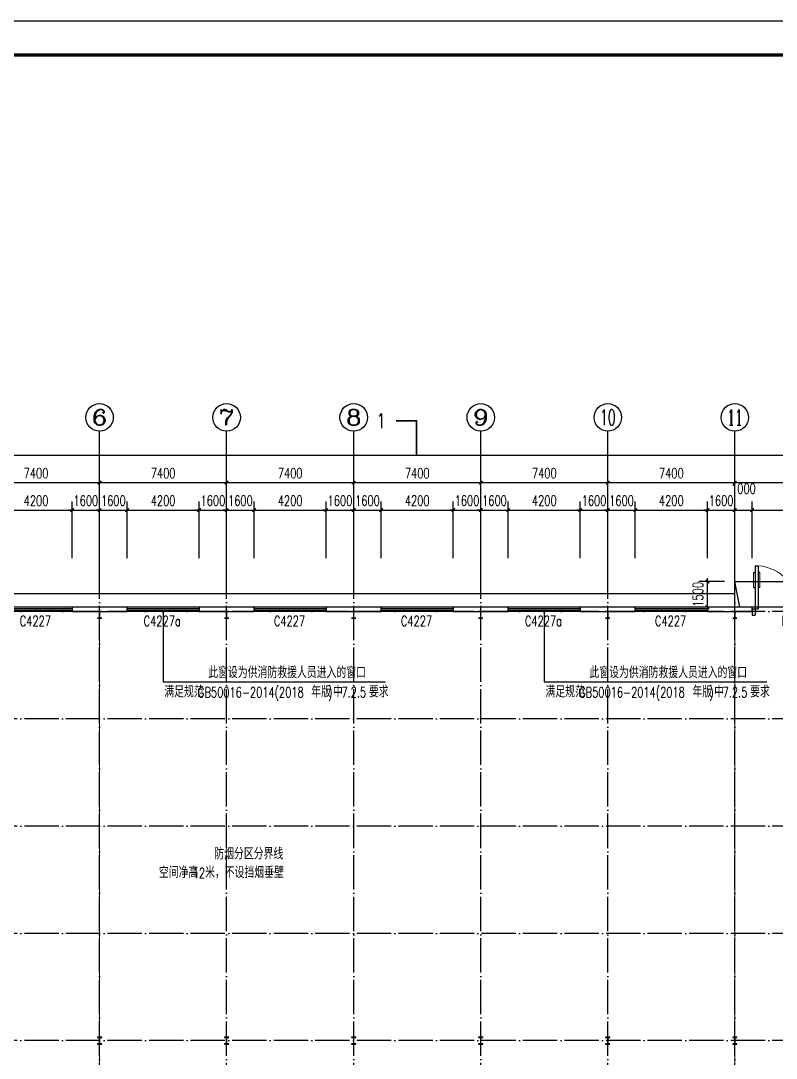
# Model space of a CAD drawing. Extents: x 13898408 to 14113608, y -853943 to -68012.
# Drawn here: x 13949016 to 13993020, y -265668 to -205243 of the extents above; entities that cross this region are included whole.
import ezdxf
from ezdxf.enums import TextEntityAlignment as Align

# ---------------------------------------------------------------- set-up
doc = ezdxf.new("R2010")
doc.units = 0
doc.header["$LTSCALE"] = 1000
doc.header["$MEASUREMENT"] = 0
doc.linetypes.add('DASH', pattern=[0.35, 0.25, -0.1])
doc.linetypes.add('DOTE', pattern=[2.42, 2, -0.2, 0.02, -0.2])
for name, color, linetype in [('AXIS', 3, 'Continuous'), ('AXIS_TEXT', 7, 'Continuous'), ('COLUMN', 2, 'Continuous'), ('DIM_LEAD', 3, 'Continuous'), ('DIM_SYMB', 3, 'Continuous'), ('DOTE', 1, 'DOTE'), ('PUB_DIM', 3, 'Continuous'), ('PUB_TEXT', 7, 'Continuous'), ('TK', 4, 'Continuous'), ('WALL-PARAPET', 6, 'Continuous'), ('WINDOW', 4, 'Continuous'), ('WINDOW_TEXT', 7, 'Continuous')]:
    doc.layers.add(name, color=color, linetype=linetype)
doc.styles.add('_TCH_AXIS', font='COMPLEX', dxfattribs={"bigfont": 'GBCBIG'})
doc.styles.add('_TCH_DIM', font='SIMPLEX', dxfattribs={"bigfont": 'GBCBIG'})
doc.styles.add('_TCH_DIM_T3', font='SIMPLEX', dxfattribs={"width": 0.705882, "bigfont": 'GBCBIG'})
doc.styles.add('_TCH_LABEL', font='COMPLEX', dxfattribs={"bigfont": 'GBCBIG'})
doc.styles.add('_TCH_WINDOW', font='SIMPLEX', dxfattribs={"height": 3.5, "bigfont": 'GBCBIG'})
doc.styles.add('COMPLEX', font='COMPLEX')
doc.dimstyles.new('_TCH_ARCH&&200', dxfattribs={"dimtxt": 595, "dimasz": 200, "dimexe": 500, "dimexo": 600, "dimgap": 252.5, "dimtad": 1, "dimdec": 0, "dimzin": 0, "dimdsep": 46, "dimtxsty": '_TCH_DIM_T3', "dimblk": 'ARCHTICK', "dimcen": 0.09, "dimclrt": 7, "dimazin": 2, "dimtfac": 1, "dimtdec": 0, "dimtix": 1, "dimtmove": 2, "dimatfit": 3, "dimfxl": 0, "dimtolj": 1, "dimtzin": 0, "dimarcsym": 0})

# ---------------------------------------------------------------- blocks, each defined once
blk = doc.blocks.new('A$C797E1D2B')
at = {"layer": 'COLUMN'}
h = blk.add_hatch(color=256, dxfattribs=at)
h.paths.add_polyline_path([(125, 400), (250, 400), (250, 388), (130, 388), (130, 200), (125, 200)])
h.paths.add_polyline_path([(0, 400), (125, 400), (125, 200), (120, 200), (120, 388), (0, 388)])
h.paths.add_polyline_path([(0, 12), (120, 12), (120, 200), (125, 200), (125, 0), (0, 0)])
h.paths.add_polyline_path([(125, 200), (130, 200), (130, 12), (250, 12), (250, 0), (125, 0)])
blk.add_lwpolyline([(250, 0), (250, 12), (130, 12), (130, 388), (250, 388), (250, 400), (0, 400), (0, 388), (120, 388), (120, 12), (0, 12), (0, 0)], close=True, dxfattribs=at)
blk = doc.blocks.new('GeYuanFrame_54710130', base_point=(20.09, 4.53))
at = {"layer": 'TK'}
blk.add_lwpolyline([(20.09, 4.53), (20.09, 598.53), (1071.09, 598.53), (1071.09, 4.53)], close=True, dxfattribs=at)
at = {"layer": 'TK', "const_width": 1}
blk.add_lwpolyline([(45.09, 588.53), (1061.09, 588.53), (1061.09, 14.53), (45.09, 14.53)], close=True, dxfattribs=at)
blk = doc.blocks.new('_AXISO')
blk.add_circle((0, 0), 0.5)
at = {"layer": 'AXIS_TEXT', "style": 'COMPLEX', "width": 1.041667}
blk.add_attdef('A', text='', height=0.56, dxfattribs=at).set_placement((-0.25, -0.28), (0.25, -0.28), align=Align.FIT)
blk = doc.blocks.new('_ArchTick')
at = {"color": 0, "linetype": 'ByBlock', "const_width": 0.4}
blk.add_lwpolyline([(-0.5, -0.5), (0.5, 0.5)], dxfattribs=at)
blk = doc.blocks.new('*D99')
at = {"layer": 'AXIS', "color": 0, "lineweight": -2}
for p, q in [((13916368, -236543), (13916368, -230043)), ((14079648, -236543), (14079648, -230043)), ((13916368, -230543), (14079648, -230543))]:
    blk.add_line(p, q, dxfattribs=at)
at = {"layer": 'Defpoints', "color": 0}
for p in [(14079648, -230543), (13916368, -237143), (14079648, -237143)]:
    blk.add_point(p, dxfattribs=at)
at = {"layer": 'AXIS', "color": 0, "lineweight": -2, "xscale": 200, "yscale": 200, "zscale": 200, "rotation": 180}
blk.add_blockref('_ArchTick', (13916368, -230543), dxfattribs=at)
at = {"layer": 'AXIS', "color": 0, "lineweight": -2, "xscale": 200, "yscale": 200, "zscale": 200}
blk.add_blockref('_ArchTick', (14079648, -230543), dxfattribs=at)
at = {"layer": 'AXIS', "color": 7, "insert": (13998008, -229993), "char_height": 595, "attachment_point": 5, "style": '_TCH_DIM_T3'}
blk.add_mtext('\\A1;163280', dxfattribs=at)
blk = doc.blocks.new('*D105')
at = {"layer": 'AXIS', "color": 0, "lineweight": -2}
for p, q in [((13946208, -236543), (13946208, -231643)), ((13953608, -236543), (13953608, -231643)), ((13946208, -232143), (13953608, -232143))]:
    blk.add_line(p, q, dxfattribs=at)
at = {"layer": 'Defpoints', "color": 0}
for p in [(13953608, -232143), (13946208, -237143), (13953608, -237143)]:
    blk.add_point(p, dxfattribs=at)
at = {"layer": 'AXIS', "color": 0, "lineweight": -2, "xscale": 200, "yscale": 200, "zscale": 200, "rotation": 180}
blk.add_blockref('_ArchTick', (13946208, -232143), dxfattribs=at)
at = {"layer": 'AXIS', "color": 0, "lineweight": -2, "xscale": 200, "yscale": 200, "zscale": 200}
blk.add_blockref('_ArchTick', (13953608, -232143), dxfattribs=at)
at = {"layer": 'AXIS', "color": 7, "insert": (13949908, -231593), "char_height": 595, "attachment_point": 5, "style": '_TCH_DIM_T3'}
blk.add_mtext('\\A1;7400', dxfattribs=at)
blk = doc.blocks.new('*D106')
at = {"layer": 'AXIS', "color": 0, "lineweight": -2}
for p, q in [((13953608, -236543), (13953608, -231643)), ((13961008, -236543), (13961008, -231643)), ((13953608, -232143), (13961008, -232143))]:
    blk.add_line(p, q, dxfattribs=at)
at = {"layer": 'Defpoints', "color": 0}
for p in [(13961008, -232143), (13953608, -237143), (13961008, -237143)]:
    blk.add_point(p, dxfattribs=at)
at = {"layer": 'AXIS', "color": 0, "lineweight": -2, "xscale": 200, "yscale": 200, "zscale": 200, "rotation": 180}
blk.add_blockref('_ArchTick', (13953608, -232143), dxfattribs=at)
at = {"layer": 'AXIS', "color": 0, "lineweight": -2, "xscale": 200, "yscale": 200, "zscale": 200}
blk.add_blockref('_ArchTick', (13961008, -232143), dxfattribs=at)
at = {"layer": 'AXIS', "color": 7, "insert": (13957308, -231593), "char_height": 595, "attachment_point": 5, "style": '_TCH_DIM_T3'}
blk.add_mtext('\\A1;7400', dxfattribs=at)
blk = doc.blocks.new('*D107')
at = {"layer": 'AXIS', "color": 0, "lineweight": -2}
for p, q in [((13961008, -236543), (13961008, -231643)), ((13968408, -236543), (13968408, -231643)), ((13961008, -232143), (13968408, -232143))]:
    blk.add_line(p, q, dxfattribs=at)
at = {"layer": 'Defpoints', "color": 0}
for p in [(13968408, -232143), (13961008, -237143), (13968408, -237143)]:
    blk.add_point(p, dxfattribs=at)
at = {"layer": 'AXIS', "color": 0, "lineweight": -2, "xscale": 200, "yscale": 200, "zscale": 200, "rotation": 180}
blk.add_blockref('_ArchTick', (13961008, -232143), dxfattribs=at)
at = {"layer": 'AXIS', "color": 0, "lineweight": -2, "xscale": 200, "yscale": 200, "zscale": 200}
blk.add_blockref('_ArchTick', (13968408, -232143), dxfattribs=at)
at = {"layer": 'AXIS', "color": 7, "insert": (13964708, -231593), "char_height": 595, "attachment_point": 5, "style": '_TCH_DIM_T3'}
blk.add_mtext('\\A1;7400', dxfattribs=at)
blk = doc.blocks.new('*D108')
at = {"layer": 'AXIS', "color": 0, "lineweight": -2}
for p, q in [((13968408, -236543), (13968408, -231643)), ((13975808, -236543), (13975808, -231643)), ((13968408, -232143), (13975808, -232143))]:
    blk.add_line(p, q, dxfattribs=at)
at = {"layer": 'Defpoints', "color": 0}
for p in [(13975808, -232143), (13968408, -237143), (13975808, -237143)]:
    blk.add_point(p, dxfattribs=at)
at = {"layer": 'AXIS', "color": 0, "lineweight": -2, "xscale": 200, "yscale": 200, "zscale": 200, "rotation": 180}
blk.add_blockref('_ArchTick', (13968408, -232143), dxfattribs=at)
at = {"layer": 'AXIS', "color": 0, "lineweight": -2, "xscale": 200, "yscale": 200, "zscale": 200}
blk.add_blockref('_ArchTick', (13975808, -232143), dxfattribs=at)
at = {"layer": 'AXIS', "color": 7, "insert": (13972108, -231593), "char_height": 595, "attachment_point": 5, "style": '_TCH_DIM_T3'}
blk.add_mtext('\\A1;7400', dxfattribs=at)
blk = doc.blocks.new('*D109')
at = {"layer": 'AXIS', "color": 0, "lineweight": -2}
for p, q in [((13975808, -236543), (13975808, -231643)), ((13983208, -236543), (13983208, -231643)), ((13975808, -232143), (13983208, -232143))]:
    blk.add_line(p, q, dxfattribs=at)
at = {"layer": 'Defpoints', "color": 0}
for p in [(13983208, -232143), (13975808, -237143), (13983208, -237143)]:
    blk.add_point(p, dxfattribs=at)
at = {"layer": 'AXIS', "color": 0, "lineweight": -2, "xscale": 200, "yscale": 200, "zscale": 200, "rotation": 180}
blk.add_blockref('_ArchTick', (13975808, -232143), dxfattribs=at)
at = {"layer": 'AXIS', "color": 0, "lineweight": -2, "xscale": 200, "yscale": 200, "zscale": 200}
blk.add_blockref('_ArchTick', (13983208, -232143), dxfattribs=at)
at = {"layer": 'AXIS', "color": 7, "insert": (13979508, -231593), "char_height": 595, "attachment_point": 5, "style": '_TCH_DIM_T3'}
blk.add_mtext('\\A1;7400', dxfattribs=at)
blk = doc.blocks.new('*D110')
at = {"layer": 'AXIS', "color": 0, "lineweight": -2}
for p, q in [((13983208, -236543), (13983208, -231643)), ((13990608, -236543), (13990608, -231643)), ((13983208, -232143), (13990608, -232143))]:
    blk.add_line(p, q, dxfattribs=at)
at = {"layer": 'Defpoints', "color": 0}
for p in [(13990608, -232143), (13983208, -237143), (13990608, -237143)]:
    blk.add_point(p, dxfattribs=at)
at = {"layer": 'AXIS', "color": 0, "lineweight": -2, "xscale": 200, "yscale": 200, "zscale": 200, "rotation": 180}
blk.add_blockref('_ArchTick', (13983208, -232143), dxfattribs=at)
at = {"layer": 'AXIS', "color": 0, "lineweight": -2, "xscale": 200, "yscale": 200, "zscale": 200}
blk.add_blockref('_ArchTick', (13990608, -232143), dxfattribs=at)
at = {"layer": 'AXIS', "color": 7, "insert": (13986908, -231593), "char_height": 595, "attachment_point": 5, "style": '_TCH_DIM_T3'}
blk.add_mtext('\\A1;7400', dxfattribs=at)
blk = doc.blocks.new('*D111')
at = {"layer": 'AXIS', "color": 0, "lineweight": -2}
for p, q in [((13990608, -236543), (13990608, -231643)), ((13998008, -236543), (13998008, -231643)), ((13990608, -232143), (13998008, -232143))]:
    blk.add_line(p, q, dxfattribs=at)
at = {"layer": 'Defpoints', "color": 0}
for p in [(13998008, -232143), (13990608, -237143), (13998008, -237143)]:
    blk.add_point(p, dxfattribs=at)
at = {"layer": 'AXIS', "color": 0, "lineweight": -2, "xscale": 200, "yscale": 200, "zscale": 200, "rotation": 180}
blk.add_blockref('_ArchTick', (13990608, -232143), dxfattribs=at)
at = {"layer": 'AXIS', "color": 0, "lineweight": -2, "xscale": 200, "yscale": 200, "zscale": 200}
blk.add_blockref('_ArchTick', (13998008, -232143), dxfattribs=at)
at = {"layer": 'AXIS', "color": 7, "insert": (13994308, -231593), "char_height": 595, "attachment_point": 5, "style": '_TCH_DIM_T3'}
blk.add_mtext('\\A1;7400', dxfattribs=at)
blk = doc.blocks.new('$DorLib2D$00000011')
for p, q in [((-0.467, 0.471), (-0.467, -0.062)), ((-0.467, 0.471), (-0.433, 0.471)), ((-0.433, 0.471), (-0.433, 0.004)), ((0.433, 0.471), (0.433, 0.004)), ((0.467, 0.471), (0.433, 0.471)), ((0.467, 0.471), (0.467, -0.062)), ((-0.483, 0.396), (-0.467, 0.396)), ((-0.417, 0.396), (-0.433, 0.396)), ((0.417, 0.396), (0.433, 0.396)), ((0.483, 0.396), (0.467, 0.396)), ((-0.483, 0.235), (-0.467, 0.235)), ((-0.417, 0.235), (-0.433, 0.235)), ((0.417, 0.235), (0.433, 0.235)), ((0.483, 0.235), (0.467, 0.235)), ((-0.5, 0.004), (-0.433, 0.004)), ((-0.5, 0.004), (-0.5, -0.062)), ((0.5, 0.004), (0.433, 0.004)), ((0.5, 0.004), (0.5, -0.062)), ((-0.5, -0.062), (-0.467, -0.062)), ((0.5, -0.062), (0.467, -0.062))]:
    blk.add_line(p, q)
at = {"lineweight": 13}
for p, q in [((-0.483, 0.396), (-0.483, 0.235)), ((-0.417, 0.396), (-0.417, 0.235)), ((0.417, 0.396), (0.417, 0.235)), ((0.483, 0.396), (0.483, 0.235))]:
    blk.add_line(p, q, dxfattribs=at)
for centre, start, end in [((-0.467, 0.004), 0, 85.904), ((0.467, 0.004), 94.096, 180)]:
    blk.add_arc(centre, 0.467, start, end, dxfattribs=at)
blk = doc.blocks.new('$TCHSYS$WIN2D')
for p, q in [((-0.5, 0.5), (0.5, 0.5)), ((-0.5, 0.5), (-0.5, -0.5)), ((0.5, 0.5), (0.5, -0.5)), ((0.5, 0.167), (-0.5, 0.167)), ((0.5, -0.167), (-0.5, -0.167)), ((-0.5, -0.5), (0.5, -0.5))]:
    blk.add_line(p, q)
blk = doc.blocks.new('*D334')
at = {"layer": 'Defpoints', "color": 0}
for p in [(13989008, -237903), (13990608, -237903), (13990608, -239403)]:
    blk.add_point(p, dxfattribs=at)
at = {"layer": 'PUB_DIM', "color": 0, "lineweight": -2}
for p, q in [((13990008, -237903), (13988508, -237903)), ((13989008, -237903), (13989008, -237703)), ((13989008, -239403), (13989008, -237903)), ((13990008, -239403), (13988508, -239403)), ((13989008, -239403), (13989008, -239603))]:
    blk.add_line(p, q, dxfattribs=at)
at = {"layer": 'PUB_DIM', "color": 0, "lineweight": -2, "xscale": 200, "yscale": 200, "zscale": 200}
for p, rotation in [((13989008, -237903), 270), ((13989008, -239403), 90)]:
    blk.add_blockref('_ArchTick', p, dxfattribs=dict(at, rotation=rotation))
at = {"layer": 'PUB_DIM', "color": 7, "insert": (13988458, -238653), "char_height": 595, "attachment_point": 5, "rotation": 90, "style": '_TCH_DIM_T3'}
blk.add_mtext('\\A1;1500', dxfattribs=at)
blk = doc.blocks.new('*D454')
at = {"layer": 'Defpoints', "color": 0}
for p in [(13952008, -233743), (13947808, -237143), (13952008, -237143)]:
    blk.add_point(p, dxfattribs=at)
at = {"layer": 'PUB_DIM', "color": 0, "lineweight": -2}
for p, q in [((13947808, -236543), (13947808, -233243)), ((13947808, -233743), (13952008, -233743)), ((13952008, -236543), (13952008, -233243))]:
    blk.add_line(p, q, dxfattribs=at)
at = {"layer": 'PUB_DIM', "color": 0, "lineweight": -2, "xscale": 200, "yscale": 200, "zscale": 200, "rotation": 180}
blk.add_blockref('_ArchTick', (13947808, -233743), dxfattribs=at)
at = {"layer": 'PUB_DIM', "color": 0, "lineweight": -2, "xscale": 200, "yscale": 200, "zscale": 200}
blk.add_blockref('_ArchTick', (13952008, -233743), dxfattribs=at)
at = {"layer": 'PUB_DIM', "color": 7, "insert": (13949908, -233193), "char_height": 595, "attachment_point": 5, "style": '_TCH_DIM_T3'}
blk.add_mtext('\\A1;4200', dxfattribs=at)
blk = doc.blocks.new('*D455')
at = {"layer": 'Defpoints', "color": 0}
for p in [(13953608, -233743), (13952008, -237143), (13953608, -237143)]:
    blk.add_point(p, dxfattribs=at)
at = {"layer": 'PUB_DIM', "color": 0, "lineweight": -2}
for p, q in [((13952008, -233743), (13951808, -233743)), ((13952008, -236543), (13952008, -233243)), ((13952008, -233743), (13953608, -233743)), ((13953608, -236543), (13953608, -233243)), ((13953608, -233743), (13953808, -233743))]:
    blk.add_line(p, q, dxfattribs=at)
at = {"layer": 'PUB_DIM', "color": 0, "lineweight": -2, "xscale": 200, "yscale": 200, "zscale": 200}
blk.add_blockref('_ArchTick', (13952008, -233743), dxfattribs=at)
at = {"layer": 'PUB_DIM', "color": 0, "lineweight": -2, "xscale": 200, "yscale": 200, "zscale": 200, "rotation": 180}
blk.add_blockref('_ArchTick', (13953608, -233743), dxfattribs=at)
at = {"layer": 'PUB_DIM', "color": 7, "insert": (13952808, -233193), "char_height": 595, "attachment_point": 5, "style": '_TCH_DIM_T3'}
blk.add_mtext('\\A1;1600', dxfattribs=at)
blk = doc.blocks.new('*D456')
at = {"layer": 'Defpoints', "color": 0}
for p in [(13955208, -233743), (13953608, -237143), (13955208, -237143)]:
    blk.add_point(p, dxfattribs=at)
at = {"layer": 'PUB_DIM', "color": 0, "lineweight": -2}
for p, q in [((13953608, -233743), (13953408, -233743)), ((13953608, -236543), (13953608, -233243)), ((13953608, -233743), (13955208, -233743)), ((13955208, -236543), (13955208, -233243)), ((13955208, -233743), (13955408, -233743))]:
    blk.add_line(p, q, dxfattribs=at)
at = {"layer": 'PUB_DIM', "color": 0, "lineweight": -2, "xscale": 200, "yscale": 200, "zscale": 200}
blk.add_blockref('_ArchTick', (13953608, -233743), dxfattribs=at)
at = {"layer": 'PUB_DIM', "color": 0, "lineweight": -2, "xscale": 200, "yscale": 200, "zscale": 200, "rotation": 180}
blk.add_blockref('_ArchTick', (13955208, -233743), dxfattribs=at)
at = {"layer": 'PUB_DIM', "color": 7, "insert": (13954408, -233193), "char_height": 595, "attachment_point": 5, "style": '_TCH_DIM_T3'}
blk.add_mtext('\\A1;1600', dxfattribs=at)
blk = doc.blocks.new('*D457')
at = {"layer": 'Defpoints', "color": 0}
for p in [(13959408, -233743), (13955208, -237143), (13959408, -237143)]:
    blk.add_point(p, dxfattribs=at)
at = {"layer": 'PUB_DIM', "color": 0, "lineweight": -2}
for p, q in [((13955208, -236543), (13955208, -233243)), ((13955208, -233743), (13959408, -233743)), ((13959408, -236543), (13959408, -233243))]:
    blk.add_line(p, q, dxfattribs=at)
at = {"layer": 'PUB_DIM', "color": 0, "lineweight": -2, "xscale": 200, "yscale": 200, "zscale": 200, "rotation": 180}
blk.add_blockref('_ArchTick', (13955208, -233743), dxfattribs=at)
at = {"layer": 'PUB_DIM', "color": 0, "lineweight": -2, "xscale": 200, "yscale": 200, "zscale": 200}
blk.add_blockref('_ArchTick', (13959408, -233743), dxfattribs=at)
at = {"layer": 'PUB_DIM', "color": 7, "insert": (13957308, -233193), "char_height": 595, "attachment_point": 5, "style": '_TCH_DIM_T3'}
blk.add_mtext('\\A1;4200', dxfattribs=at)
blk = doc.blocks.new('*D458')
at = {"layer": 'Defpoints', "color": 0}
for p in [(13961008, -233743), (13959408, -237143), (13961008, -237143)]:
    blk.add_point(p, dxfattribs=at)
at = {"layer": 'PUB_DIM', "color": 0, "lineweight": -2}
for p, q in [((13959408, -233743), (13959208, -233743)), ((13959408, -236543), (13959408, -233243)), ((13959408, -233743), (13961008, -233743)), ((13961008, -236543), (13961008, -233243)), ((13961008, -233743), (13961208, -233743))]:
    blk.add_line(p, q, dxfattribs=at)
at = {"layer": 'PUB_DIM', "color": 0, "lineweight": -2, "xscale": 200, "yscale": 200, "zscale": 200}
blk.add_blockref('_ArchTick', (13959408, -233743), dxfattribs=at)
at = {"layer": 'PUB_DIM', "color": 0, "lineweight": -2, "xscale": 200, "yscale": 200, "zscale": 200, "rotation": 180}
blk.add_blockref('_ArchTick', (13961008, -233743), dxfattribs=at)
at = {"layer": 'PUB_DIM', "color": 7, "insert": (13960208, -233193), "char_height": 595, "attachment_point": 5, "style": '_TCH_DIM_T3'}
blk.add_mtext('\\A1;1600', dxfattribs=at)
blk = doc.blocks.new('*D459')
at = {"layer": 'Defpoints', "color": 0}
for p in [(13962608, -233743), (13961008, -237143), (13962608, -237143)]:
    blk.add_point(p, dxfattribs=at)
at = {"layer": 'PUB_DIM', "color": 0, "lineweight": -2}
for p, q in [((13961008, -233743), (13960808, -233743)), ((13961008, -236543), (13961008, -233243)), ((13961008, -233743), (13962608, -233743)), ((13962608, -236543), (13962608, -233243)), ((13962608, -233743), (13962808, -233743))]:
    blk.add_line(p, q, dxfattribs=at)
at = {"layer": 'PUB_DIM', "color": 0, "lineweight": -2, "xscale": 200, "yscale": 200, "zscale": 200}
blk.add_blockref('_ArchTick', (13961008, -233743), dxfattribs=at)
at = {"layer": 'PUB_DIM', "color": 0, "lineweight": -2, "xscale": 200, "yscale": 200, "zscale": 200, "rotation": 180}
blk.add_blockref('_ArchTick', (13962608, -233743), dxfattribs=at)
at = {"layer": 'PUB_DIM', "color": 7, "insert": (13961808, -233193), "char_height": 595, "attachment_point": 5, "style": '_TCH_DIM_T3'}
blk.add_mtext('\\A1;1600', dxfattribs=at)
blk = doc.blocks.new('*D460')
at = {"layer": 'Defpoints', "color": 0}
for p in [(13966808, -233743), (13962608, -237143), (13966808, -237143)]:
    blk.add_point(p, dxfattribs=at)
at = {"layer": 'PUB_DIM', "color": 0, "lineweight": -2}
for p, q in [((13962608, -236543), (13962608, -233243)), ((13962608, -233743), (13966808, -233743)), ((13966808, -236543), (13966808, -233243))]:
    blk.add_line(p, q, dxfattribs=at)
at = {"layer": 'PUB_DIM', "color": 0, "lineweight": -2, "xscale": 200, "yscale": 200, "zscale": 200, "rotation": 180}
blk.add_blockref('_ArchTick', (13962608, -233743), dxfattribs=at)
at = {"layer": 'PUB_DIM', "color": 0, "lineweight": -2, "xscale": 200, "yscale": 200, "zscale": 200}
blk.add_blockref('_ArchTick', (13966808, -233743), dxfattribs=at)
at = {"layer": 'PUB_DIM', "color": 7, "insert": (13964708, -233193), "char_height": 595, "attachment_point": 5, "style": '_TCH_DIM_T3'}
blk.add_mtext('\\A1;4200', dxfattribs=at)
blk = doc.blocks.new('*D461')
at = {"layer": 'Defpoints', "color": 0}
for p in [(13968408, -233743), (13966808, -237143), (13968408, -237143)]:
    blk.add_point(p, dxfattribs=at)
at = {"layer": 'PUB_DIM', "color": 0, "lineweight": -2}
for p, q in [((13966808, -233743), (13966608, -233743)), ((13966808, -236543), (13966808, -233243)), ((13966808, -233743), (13968408, -233743)), ((13968408, -236543), (13968408, -233243)), ((13968408, -233743), (13968608, -233743))]:
    blk.add_line(p, q, dxfattribs=at)
at = {"layer": 'PUB_DIM', "color": 0, "lineweight": -2, "xscale": 200, "yscale": 200, "zscale": 200}
blk.add_blockref('_ArchTick', (13966808, -233743), dxfattribs=at)
at = {"layer": 'PUB_DIM', "color": 0, "lineweight": -2, "xscale": 200, "yscale": 200, "zscale": 200, "rotation": 180}
blk.add_blockref('_ArchTick', (13968408, -233743), dxfattribs=at)
at = {"layer": 'PUB_DIM', "color": 7, "insert": (13967608, -233193), "char_height": 595, "attachment_point": 5, "style": '_TCH_DIM_T3'}
blk.add_mtext('\\A1;1600', dxfattribs=at)
blk = doc.blocks.new('*D462')
at = {"layer": 'Defpoints', "color": 0}
for p in [(13970008, -233743), (13968408, -237143), (13970008, -237143)]:
    blk.add_point(p, dxfattribs=at)
at = {"layer": 'PUB_DIM', "color": 0, "lineweight": -2}
for p, q in [((13968408, -233743), (13968208, -233743)), ((13968408, -236543), (13968408, -233243)), ((13968408, -233743), (13970008, -233743)), ((13970008, -236543), (13970008, -233243)), ((13970008, -233743), (13970208, -233743))]:
    blk.add_line(p, q, dxfattribs=at)
at = {"layer": 'PUB_DIM', "color": 0, "lineweight": -2, "xscale": 200, "yscale": 200, "zscale": 200}
blk.add_blockref('_ArchTick', (13968408, -233743), dxfattribs=at)
at = {"layer": 'PUB_DIM', "color": 0, "lineweight": -2, "xscale": 200, "yscale": 200, "zscale": 200, "rotation": 180}
blk.add_blockref('_ArchTick', (13970008, -233743), dxfattribs=at)
at = {"layer": 'PUB_DIM', "color": 7, "insert": (13969208, -233193), "char_height": 595, "attachment_point": 5, "style": '_TCH_DIM_T3'}
blk.add_mtext('\\A1;1600', dxfattribs=at)
blk = doc.blocks.new('*D463')
at = {"layer": 'Defpoints', "color": 0}
for p in [(13974208, -233743), (13970008, -237143), (13974208, -237143)]:
    blk.add_point(p, dxfattribs=at)
at = {"layer": 'PUB_DIM', "color": 0, "lineweight": -2}
for p, q in [((13970008, -236543), (13970008, -233243)), ((13970008, -233743), (13974208, -233743)), ((13974208, -236543), (13974208, -233243))]:
    blk.add_line(p, q, dxfattribs=at)
at = {"layer": 'PUB_DIM', "color": 0, "lineweight": -2, "xscale": 200, "yscale": 200, "zscale": 200, "rotation": 180}
blk.add_blockref('_ArchTick', (13970008, -233743), dxfattribs=at)
at = {"layer": 'PUB_DIM', "color": 0, "lineweight": -2, "xscale": 200, "yscale": 200, "zscale": 200}
blk.add_blockref('_ArchTick', (13974208, -233743), dxfattribs=at)
at = {"layer": 'PUB_DIM', "color": 7, "insert": (13972108, -233193), "char_height": 595, "attachment_point": 5, "style": '_TCH_DIM_T3'}
blk.add_mtext('\\A1;4200', dxfattribs=at)
blk = doc.blocks.new('*D464')
at = {"layer": 'Defpoints', "color": 0}
for p in [(13975808, -233743), (13974208, -237143), (13975808, -237143)]:
    blk.add_point(p, dxfattribs=at)
at = {"layer": 'PUB_DIM', "color": 0, "lineweight": -2}
for p, q in [((13974208, -233743), (13974008, -233743)), ((13974208, -236543), (13974208, -233243)), ((13974208, -233743), (13975808, -233743)), ((13975808, -236543), (13975808, -233243)), ((13975808, -233743), (13976008, -233743))]:
    blk.add_line(p, q, dxfattribs=at)
at = {"layer": 'PUB_DIM', "color": 0, "lineweight": -2, "xscale": 200, "yscale": 200, "zscale": 200}
blk.add_blockref('_ArchTick', (13974208, -233743), dxfattribs=at)
at = {"layer": 'PUB_DIM', "color": 0, "lineweight": -2, "xscale": 200, "yscale": 200, "zscale": 200, "rotation": 180}
blk.add_blockref('_ArchTick', (13975808, -233743), dxfattribs=at)
at = {"layer": 'PUB_DIM', "color": 7, "insert": (13975008, -233193), "char_height": 595, "attachment_point": 5, "style": '_TCH_DIM_T3'}
blk.add_mtext('\\A1;1600', dxfattribs=at)
blk = doc.blocks.new('*D465')
at = {"layer": 'Defpoints', "color": 0}
for p in [(13977408, -233743), (13975808, -237143), (13977408, -237143)]:
    blk.add_point(p, dxfattribs=at)
at = {"layer": 'PUB_DIM', "color": 0, "lineweight": -2}
for p, q in [((13975808, -233743), (13975608, -233743)), ((13975808, -236543), (13975808, -233243)), ((13975808, -233743), (13977408, -233743)), ((13977408, -236543), (13977408, -233243)), ((13977408, -233743), (13977608, -233743))]:
    blk.add_line(p, q, dxfattribs=at)
at = {"layer": 'PUB_DIM', "color": 0, "lineweight": -2, "xscale": 200, "yscale": 200, "zscale": 200}
blk.add_blockref('_ArchTick', (13975808, -233743), dxfattribs=at)
at = {"layer": 'PUB_DIM', "color": 0, "lineweight": -2, "xscale": 200, "yscale": 200, "zscale": 200, "rotation": 180}
blk.add_blockref('_ArchTick', (13977408, -233743), dxfattribs=at)
at = {"layer": 'PUB_DIM', "color": 7, "insert": (13976608, -233193), "char_height": 595, "attachment_point": 5, "style": '_TCH_DIM_T3'}
blk.add_mtext('\\A1;1600', dxfattribs=at)
blk = doc.blocks.new('*D466')
at = {"layer": 'Defpoints', "color": 0}
for p in [(13981608, -233743), (13977408, -237143), (13981608, -237143)]:
    blk.add_point(p, dxfattribs=at)
at = {"layer": 'PUB_DIM', "color": 0, "lineweight": -2}
for p, q in [((13977408, -236543), (13977408, -233243)), ((13977408, -233743), (13981608, -233743)), ((13981608, -236543), (13981608, -233243))]:
    blk.add_line(p, q, dxfattribs=at)
at = {"layer": 'PUB_DIM', "color": 0, "lineweight": -2, "xscale": 200, "yscale": 200, "zscale": 200, "rotation": 180}
blk.add_blockref('_ArchTick', (13977408, -233743), dxfattribs=at)
at = {"layer": 'PUB_DIM', "color": 0, "lineweight": -2, "xscale": 200, "yscale": 200, "zscale": 200}
blk.add_blockref('_ArchTick', (13981608, -233743), dxfattribs=at)
at = {"layer": 'PUB_DIM', "color": 7, "insert": (13979508, -233193), "char_height": 595, "attachment_point": 5, "style": '_TCH_DIM_T3'}
blk.add_mtext('\\A1;4200', dxfattribs=at)
blk = doc.blocks.new('*D467')
at = {"layer": 'Defpoints', "color": 0}
for p in [(13983208, -233743), (13981608, -237143), (13983208, -237143)]:
    blk.add_point(p, dxfattribs=at)
at = {"layer": 'PUB_DIM', "color": 0, "lineweight": -2}
for p, q in [((13981608, -233743), (13981408, -233743)), ((13981608, -236543), (13981608, -233243)), ((13981608, -233743), (13983208, -233743)), ((13983208, -236543), (13983208, -233243)), ((13983208, -233743), (13983408, -233743))]:
    blk.add_line(p, q, dxfattribs=at)
at = {"layer": 'PUB_DIM', "color": 0, "lineweight": -2, "xscale": 200, "yscale": 200, "zscale": 200}
blk.add_blockref('_ArchTick', (13981608, -233743), dxfattribs=at)
at = {"layer": 'PUB_DIM', "color": 0, "lineweight": -2, "xscale": 200, "yscale": 200, "zscale": 200, "rotation": 180}
blk.add_blockref('_ArchTick', (13983208, -233743), dxfattribs=at)
at = {"layer": 'PUB_DIM', "color": 7, "insert": (13982408, -233193), "char_height": 595, "attachment_point": 5, "style": '_TCH_DIM_T3'}
blk.add_mtext('\\A1;1600', dxfattribs=at)
blk = doc.blocks.new('*D468')
at = {"layer": 'Defpoints', "color": 0}
for p in [(13984808, -233743), (13983208, -237143), (13984808, -237143)]:
    blk.add_point(p, dxfattribs=at)
at = {"layer": 'PUB_DIM', "color": 0, "lineweight": -2}
for p, q in [((13983208, -233743), (13983008, -233743)), ((13983208, -236543), (13983208, -233243)), ((13983208, -233743), (13984808, -233743)), ((13984808, -236543), (13984808, -233243)), ((13984808, -233743), (13985008, -233743))]:
    blk.add_line(p, q, dxfattribs=at)
at = {"layer": 'PUB_DIM', "color": 0, "lineweight": -2, "xscale": 200, "yscale": 200, "zscale": 200}
blk.add_blockref('_ArchTick', (13983208, -233743), dxfattribs=at)
at = {"layer": 'PUB_DIM', "color": 0, "lineweight": -2, "xscale": 200, "yscale": 200, "zscale": 200, "rotation": 180}
blk.add_blockref('_ArchTick', (13984808, -233743), dxfattribs=at)
at = {"layer": 'PUB_DIM', "color": 7, "insert": (13984008, -233193), "char_height": 595, "attachment_point": 5, "style": '_TCH_DIM_T3'}
blk.add_mtext('\\A1;1600', dxfattribs=at)
blk = doc.blocks.new('*D469')
at = {"layer": 'Defpoints', "color": 0}
for p in [(13989008, -233743), (13984808, -237143), (13989008, -237143)]:
    blk.add_point(p, dxfattribs=at)
at = {"layer": 'PUB_DIM', "color": 0, "lineweight": -2}
for p, q in [((13984808, -236543), (13984808, -233243)), ((13984808, -233743), (13989008, -233743)), ((13989008, -236543), (13989008, -233243))]:
    blk.add_line(p, q, dxfattribs=at)
at = {"layer": 'PUB_DIM', "color": 0, "lineweight": -2, "xscale": 200, "yscale": 200, "zscale": 200, "rotation": 180}
blk.add_blockref('_ArchTick', (13984808, -233743), dxfattribs=at)
at = {"layer": 'PUB_DIM', "color": 0, "lineweight": -2, "xscale": 200, "yscale": 200, "zscale": 200}
blk.add_blockref('_ArchTick', (13989008, -233743), dxfattribs=at)
at = {"layer": 'PUB_DIM', "color": 7, "insert": (13986908, -233193), "char_height": 595, "attachment_point": 5, "style": '_TCH_DIM_T3'}
blk.add_mtext('\\A1;4200', dxfattribs=at)
blk = doc.blocks.new('*D470')
at = {"layer": 'Defpoints', "color": 0}
for p in [(13990608, -233743), (13989008, -237143), (13990608, -237143)]:
    blk.add_point(p, dxfattribs=at)
at = {"layer": 'PUB_DIM', "color": 0, "lineweight": -2}
for p, q in [((13989008, -233743), (13988808, -233743)), ((13989008, -236543), (13989008, -233243)), ((13989008, -233743), (13990608, -233743)), ((13990608, -236543), (13990608, -233243)), ((13990608, -233743), (13990808, -233743))]:
    blk.add_line(p, q, dxfattribs=at)
at = {"layer": 'PUB_DIM', "color": 0, "lineweight": -2, "xscale": 200, "yscale": 200, "zscale": 200}
blk.add_blockref('_ArchTick', (13989008, -233743), dxfattribs=at)
at = {"layer": 'PUB_DIM', "color": 0, "lineweight": -2, "xscale": 200, "yscale": 200, "zscale": 200, "rotation": 180}
blk.add_blockref('_ArchTick', (13990608, -233743), dxfattribs=at)
at = {"layer": 'PUB_DIM', "color": 7, "insert": (13989808, -233193), "char_height": 595, "attachment_point": 5, "style": '_TCH_DIM_T3'}
blk.add_mtext('\\A1;1600', dxfattribs=at)
blk = doc.blocks.new('*D471')
at = {"layer": 'Defpoints', "color": 0}
for p in [(13991608, -233743), (13990608, -237143), (13991608, -237143)]:
    blk.add_point(p, dxfattribs=at)
at = {"layer": 'PUB_DIM', "color": 0, "lineweight": -2}
for p, q in [((13990608, -236543), (13990608, -233243)), ((13990608, -233743), (13991608, -233743)), ((13991608, -236543), (13991608, -233243))]:
    blk.add_line(p, q, dxfattribs=at)
at = {"layer": 'PUB_DIM', "color": 0, "lineweight": -2, "xscale": 200, "yscale": 200, "zscale": 200, "rotation": 180}
blk.add_blockref('_ArchTick', (13990608, -233743), dxfattribs=at)
at = {"layer": 'PUB_DIM', "color": 0, "lineweight": -2, "xscale": 200, "yscale": 200, "zscale": 200}
blk.add_blockref('_ArchTick', (13991608, -233743), dxfattribs=at)
at = {"layer": 'PUB_DIM', "color": 7, "insert": (13991108, -232493), "char_height": 595, "attachment_point": 5, "style": '_TCH_DIM_T3'}
blk.add_mtext('\\A1;1000', dxfattribs=at)
blk = doc.blocks.new('*D472')
at = {"layer": 'Defpoints', "color": 0}
for p in [(13997008, -233743), (13991608, -237143), (13997008, -237143)]:
    blk.add_point(p, dxfattribs=at)
at = {"layer": 'PUB_DIM', "color": 0, "lineweight": -2}
for p, q in [((13991608, -236543), (13991608, -233243)), ((13991608, -233743), (13997008, -233743)), ((13997008, -236543), (13997008, -233243))]:
    blk.add_line(p, q, dxfattribs=at)
at = {"layer": 'PUB_DIM', "color": 0, "lineweight": -2, "xscale": 200, "yscale": 200, "zscale": 200, "rotation": 180}
blk.add_blockref('_ArchTick', (13991608, -233743), dxfattribs=at)
at = {"layer": 'PUB_DIM', "color": 0, "lineweight": -2, "xscale": 200, "yscale": 200, "zscale": 200}
blk.add_blockref('_ArchTick', (13997008, -233743), dxfattribs=at)
at = {"layer": 'PUB_DIM', "color": 7, "insert": (13994308, -233193), "char_height": 595, "attachment_point": 5, "style": '_TCH_DIM_T3'}
blk.add_mtext('\\A1;5400', dxfattribs=at)

msp = doc.modelspace()

# ---------------------------------------------------------------- linework, layer by layer
at = {"ltscale": 0.5}
msp.add_line((13990908, -239403.1), (13990608, -237903.1), dxfattribs=at)
for points in [[(13990608, -239403.1), (13990608, -237903.1), (13998008, -237903.1), (13998008, -239403.1)], [(13946208, -238603.1), (13990608, -238603.1)]]:
    msp.add_lwpolyline(points, dxfattribs=at)
at = {"linetype": 'DASH', "ltscale": 5, "const_width": 50}
for points in [[(13953608, -239643.1), (13953608, -289643.1)], [(13990608, -239643.1), (13990608, -289643.1)]]:
    msp.add_lwpolyline(points, dxfattribs=at)
at = {"layer": 'AXIS'}
for p, q in [((13953608, -237143.1), (13953608, -229143.1)), ((13961008, -237143.1), (13961008, -229143.1)), ((13968408, -237143.1), (13968408, -229143.1)), ((13975808, -237143.1), (13975808, -229143.1)), ((13983208, -237143.1), (13983208, -229143.1)), ((13990608, -237143.1), (13990608, -229143.1))]:
    msp.add_line(p, q, dxfattribs=at)
at = {"layer": 'DIM_LEAD'}
for p, q in [((13957308, -239643.1), (13957308, -243743.1)), ((13979508, -239643.1), (13979508, -243743.1)), ((13957308, -243743.1), (13970269.7, -243743.1)), ((13979508, -243743.1), (13992469.7, -243743.1))]:
    msp.add_line(p, q, dxfattribs=at)
at = {"layer": 'DIM_LEAD', "const_width": 80}
for points in [[(13957308, -239603.1, 1), (13957308, -239683.1, 1)], [(13979508, -239603.1, 1), (13979508, -239683.1, 1)]]:
    msp.add_lwpolyline(points, format="xyb", close=True, dxfattribs=at)
at = {"layer": 'DIM_SYMB', "const_width": 100}
msp.add_lwpolyline([(13970874.3, -228543.1), (13972074.3, -228543.1), (13972074.3, -230543.1)], dxfattribs=at)
at = {"layer": 'DIM_SYMB'}
for points in [[(13963608, -254335, 0, 0, 0), (13955608, -254335, 0, 0, 0), (13954208, -254335, 160, 0, 0), (13953608, -254335, 0, 0, 0)], [(14000608, -254335, 0, 0, 0), (13992608, -254335, 0, 0, 0), (13991208, -254335, 160, 0, 0), (13990608, -254335, 0, 0, 0)]]:
    msp.add_lwpolyline(points, format="xyseb", dxfattribs=at)
at = {"layer": 'DOTE'}
for p, q in [((13953608, -292143.1), (13953608, -237143.1)), ((13961008, -292143.1), (13961008, -237143.1)), ((13968408, -292143.1), (13968408, -237143.1)), ((13975808, -292143.1), (13975808, -237143.1)), ((13983208, -292143.1), (13983208, -237143.1)), ((13990608, -292143.1), (13990608, -237143.1)), ((14081908, -239643.1), (13914108, -239643.1)), ((14081908, -245893.1), (13914108, -245893.1)), ((14081908, -252143.1), (13914108, -252143.1)), ((14081908, -258393.1), (13914108, -258393.1)), ((14081908, -264643.1), (13914108, -264643.1))]:
    msp.add_line(p, q, dxfattribs=at)
at = {"layer": 'WALL-PARAPET'}
for p, q in [((13955208, -239403.1), (13952008, -239403.1)), ((13952008, -239403.1), (13952008, -239643.1)), ((13952008, -239643.1), (13955208, -239643.1)), ((13955208, -239643.1), (13955208, -239403.1)), ((13962608, -239403.1), (13959408, -239403.1)), ((13959408, -239403.1), (13959408, -239643.1)), ((13959408, -239643.1), (13962608, -239643.1)), ((13962608, -239643.1), (13962608, -239403.1)), ((13970008, -239403.1), (13966808, -239403.1)), ((13966808, -239403.1), (13966808, -239643.1)), ((13966808, -239643.1), (13970008, -239643.1)), ((13970008, -239643.1), (13970008, -239403.1)), ((13977408, -239403.1), (13974208, -239403.1)), ((13974208, -239403.1), (13974208, -239643.1)), ((13974208, -239643.1), (13977408, -239643.1)), ((13977408, -239643.1), (13977408, -239403.1)), ((13984808, -239403.1), (13981608, -239403.1)), ((13981608, -239403.1), (13981608, -239643.1)), ((13981608, -239643.1), (13984808, -239643.1)), ((13984808, -239643.1), (13984808, -239403.1)), ((13991608, -239403.1), (13989008, -239403.1)), ((13989008, -239403.1), (13989008, -239643.1)), ((13989008, -239643.1), (13991608, -239643.1)), ((13991608, -239643.1), (13991608, -239403.1))]:
    msp.add_line(p, q, dxfattribs=at)
at = {"layer": 'WINDOW'}
msp.add_line((13997008, -239403.1), (13991608, -239403.1), dxfattribs=at)

# ---------------------------------------------------------------- block references
at = {"xscale": 200, "yscale": 200, "zscale": 200}
msp.add_blockref('GeYuanFrame_54710130', (13898408, -324043.1), dxfattribs=at)
at = {"rotation": 180}
for p in [(13953733, -239643.1), (13961133, -239643.1), (13968533, -239643.1), (13975933, -239643.1), (13983333, -239643.1), (13990733, -239643.1), (13953733, -264443.1), (13961133, -264443.1), (13968533, -264443.1), (13975933, -264443.1), (13983333, -264443.1), (13990733, -264443.1)]:
    msp.add_blockref('A$C797E1D2B', p, dxfattribs=at)
at = {"layer": 'AXIS'}
ref = msp.add_blockref('_AXISO', (13953608, -228343.1), dxfattribs=dict(at, xscale=1600, yscale=1600, zscale=1600))
ref.add_attrib('A', '6', dxfattribs={"layer": 'AXIS_TEXT', "ltscale": 0.5, "height": 905.1, "style": '_TCH_AXIS', "width": 1.5}).set_placement((13953155.4, -228795.6), (13954060.5, -228795.6), align=Align.FIT)
ref = msp.add_blockref('_AXISO', (13961008, -228343.1), dxfattribs=dict(at, xscale=1600, yscale=1600, zscale=1600))
ref.add_attrib('A', '7', dxfattribs={"layer": 'AXIS_TEXT', "ltscale": 0.5, "height": 905.1, "style": '_TCH_AXIS', "width": 1.5}).set_placement((13960555.4, -228795.6), (13961460.5, -228795.6), align=Align.FIT)
ref = msp.add_blockref('_AXISO', (13968408, -228343.1), dxfattribs=dict(at, xscale=1600, yscale=1600, zscale=1600))
ref.add_attrib('A', '8', dxfattribs={"layer": 'AXIS_TEXT', "ltscale": 0.5, "height": 905.1, "style": '_TCH_AXIS', "width": 1.5}).set_placement((13967955.4, -228795.6), (13968860.5, -228795.6), align=Align.FIT)
ref = msp.add_blockref('_AXISO', (13975808, -228343.1), dxfattribs=dict(at, xscale=1600, yscale=1600, zscale=1600))
ref.add_attrib('A', '9', dxfattribs={"layer": 'AXIS_TEXT', "ltscale": 0.5, "height": 905.1, "style": '_TCH_AXIS', "width": 1.5}).set_placement((13975355.4, -228795.6), (13976260.5, -228795.6), align=Align.FIT)
ref = msp.add_blockref('_AXISO', (13983208, -228343.1), dxfattribs=dict(at, xscale=1600, yscale=1600, zscale=1600))
ref.add_attrib('A', '10', dxfattribs={"layer": 'AXIS_TEXT', "ltscale": 0.5, "height": 905.1, "style": '_TCH_AXIS', "width": 0.724138}).set_placement((13982755.4, -228795.6), (13983660.5, -228795.6), align=Align.FIT)
ref = msp.add_blockref('_AXISO', (13990608, -228343.1), dxfattribs=dict(at, xscale=1600, yscale=1600, zscale=1600))
ref.add_attrib('A', '11', dxfattribs={"layer": 'AXIS_TEXT', "ltscale": 0.5, "height": 905.1, "style": '_TCH_AXIS', "width": 0.875}).set_placement((13990155.4, -228795.6), (13991060.5, -228795.6), align=Align.FIT)
at = {"layer": 'WINDOW'}
ref = msp.add_blockref('$DorLib2D$00000011', (13994308, -239523.1), dxfattribs=dict(at, xscale=5400, yscale=-5400, zscale=5400, rotation=180))
ref.add_attrib('A', 'M5460', (13993328, -240500.4), dxfattribs={"layer": 'WINDOW_TEXT', "ltscale": 0.5, "height": 595, "style": '_TCH_WINDOW', "width": 0.705882})
ref = msp.add_blockref('$TCHSYS$WIN2D', (13949908, -239523.1), dxfattribs=dict(at, xscale=4200, yscale=-240, zscale=4200, rotation=180))
ref.add_attrib('A', 'C4227', (13948958, -240500.4), dxfattribs={"layer": 'WINDOW_TEXT', "ltscale": 0.5, "height": 595, "style": '_TCH_WINDOW', "width": 0.705882})
ref = msp.add_blockref('$TCHSYS$WIN2D', (13957308, -239523.1), dxfattribs=dict(at, xscale=4200, yscale=-240, zscale=4200, rotation=180))
ref.add_attrib('A', 'C4227a', (13956178, -240500.4), dxfattribs={"layer": 'WINDOW_TEXT', "ltscale": 0.5, "height": 595, "style": '_TCH_WINDOW', "width": 0.705882})
ref = msp.add_blockref('$TCHSYS$WIN2D', (13964708, -239523.1), dxfattribs=dict(at, xscale=4200, yscale=-240, zscale=4200, rotation=180))
ref.add_attrib('A', 'C4227', (13963758, -240500.4), dxfattribs={"layer": 'WINDOW_TEXT', "ltscale": 0.5, "height": 595, "style": '_TCH_WINDOW', "width": 0.705882})
ref = msp.add_blockref('$TCHSYS$WIN2D', (13972108, -239523.1), dxfattribs=dict(at, xscale=4200, yscale=-240, zscale=4200, rotation=180))
ref.add_attrib('A', 'C4227', (13971158, -240500.4), dxfattribs={"layer": 'WINDOW_TEXT', "ltscale": 0.5, "height": 595, "style": '_TCH_WINDOW', "width": 0.705882})
ref = msp.add_blockref('$TCHSYS$WIN2D', (13979508, -239523.1), dxfattribs=dict(at, xscale=4200, yscale=-240, zscale=4200, rotation=180))
ref.add_attrib('A', 'C4227a', (13978378, -240500.4), dxfattribs={"layer": 'WINDOW_TEXT', "ltscale": 0.5, "height": 595, "style": '_TCH_WINDOW', "width": 0.705882})
ref = msp.add_blockref('$TCHSYS$WIN2D', (13986908, -239523.1), dxfattribs=dict(at, xscale=4200, yscale=-240, zscale=4200, rotation=180))
ref.add_attrib('A', 'C4227', (13985958, -240500.4), dxfattribs={"layer": 'WINDOW_TEXT', "ltscale": 0.5, "height": 595, "style": '_TCH_WINDOW', "width": 0.705882})

# ---------------------------------------------------------------- texts
at = {"layer": 'PUB_TEXT', "width": 0.705882}
for s, height, style, p in [('1', 850, '_TCH_LABEL', (13969745.7, -228968.1)), ('GB50016-2014(2018', 595, '_TCH_DIM', (13959340.3, -244653.1)), (')', 595, '_TCH_DIM', (13966923.3, -244653.1)), ('7.2.5', 595, '_TCH_DIM', (13967694.8, -244653.1)), ('GB50016-2014(2018', 595, '_TCH_DIM', (13981540.3, -244653.1)), (')', 595, '_TCH_DIM', (13989123.3, -244653.1)), ('7.2.5', 595, '_TCH_DIM', (13989894.8, -244653.1)), ('12', 595, '_TCH_DIM', (13959030.5, -255178))]:
    msp.add_text(s, height=height, dxfattribs=dict(at, style=style)).set_placement(p)
at = {"layer": 'PUB_TEXT', "style": '_TCH_DIM'}
for s, height, p in [('此窗设为供消防救援人员进入的窗口', 675.177, (13959938.9, -243533.1)), ('此窗设为供消防救援人员进入的窗口', 675.177, (13982138.9, -243533.1)), ('满足规范', 675.18, (13957374.4, -244653.1)), ('年版', 675.18, (13965940.3, -244653.1)), ('中', 675.2, (13967203.3, -244653.1)), ('要求', 675.18, (13969294.8, -244653.1)), ('满足规范', 675.18, (13979574.4, -244653.1)), ('年版', 675.18, (13988140.3, -244653.1)), ('中', 675.2, (13989403.3, -244653.1)), ('要求', 675.18, (13991494.8, -244653.1)), ('防烟分区分界线', 675.18, (13960286.7, -254087.8)), ('空间净高', 675.18, (13957064.6, -255178)), ('米，不设挡烟垂壁', 675.18, (13959750.5, -255178))]:
    msp.add_text(s, height=height, dxfattribs=at).set_placement(p)

# ---------------------------------------------------------------- dimensions: what is measured, and where the dimension line sits
at = {"layer": 'AXIS'}
for p1, p2, distance, text, picture, middle in [((13916368, -237143.1), (14079648, -237143.1), 6600, '163280', '*D99', (13998008, -229993.1)), ((13946208, -237143.1), (13953608, -237143.1), 5000, '7400', '*D105', (13949908, -231593.1)), ((13953608, -237143.1), (13961008, -237143.1), 5000, '7400', '*D106', (13957308, -231593.1)), ((13961008, -237143.1), (13968408, -237143.1), 5000, '7400', '*D107', (13964708, -231593.1)), ((13968408, -237143.1), (13975808, -237143.1), 5000, '7400', '*D108', (13972108, -231593.1)), ((13975808, -237143.1), (13983208, -237143.1), 5000, '7400', '*D109', (13979508, -231593.1)), ((13983208, -237143.1), (13990608, -237143.1), 5000, '7400', '*D110', (13986908, -231593.1)), ((13990608, -237143.1), (13998008, -237143.1), 5000, '7400', '*D111', (13994308, -231593.1))]:
    dim = msp.add_aligned_dim(p1=p1, p2=p2, distance=distance, text=text, dimstyle='_TCH_ARCH&&200', dxfattribs=at)
    dim.commit()
    dim.dimension.update_dxf_attribs({"geometry": picture, "text_midpoint": middle})
at = {"layer": 'PUB_DIM'}
dim = msp.add_linear_dim(base=(13991608, -233743.1), p1=(13990608, -237143.1), p2=(13991608, -237143.1), angle=0, text='1000', dimstyle='_TCH_ARCH&&200', dxfattribs=at)
dim.commit()
dim.dimension.update_dxf_attribs({"geometry": '*D471', "text_midpoint": (13991108, -232493.1), "dimtype": 161})
for p1, p2, distance, text, picture, middle in [((13947808, -237143.1), (13952008, -237143.1), 3400, '4200', '*D454', (13949908, -233193.1)), ((13952008, -237143.1), (13953608, -237143.1), 3400, '1600', '*D455', (13952808, -233193.1)), ((13953608, -237143.1), (13955208, -237143.1), 3400, '1600', '*D456', (13954408, -233193.1)), ((13955208, -237143.1), (13959408, -237143.1), 3400, '4200', '*D457', (13957308, -233193.1)), ((13959408, -237143.1), (13961008, -237143.1), 3400, '1600', '*D458', (13960208, -233193.1)), ((13961008, -237143.1), (13962608, -237143.1), 3400, '1600', '*D459', (13961808, -233193.1)), ((13962608, -237143.1), (13966808, -237143.1), 3400, '4200', '*D460', (13964708, -233193.1)), ((13966808, -237143.1), (13968408, -237143.1), 3400, '1600', '*D461', (13967608, -233193.1)), ((13968408, -237143.1), (13970008, -237143.1), 3400, '1600', '*D462', (13969208, -233193.1)), ((13970008, -237143.1), (13974208, -237143.1), 3400, '4200', '*D463', (13972108, -233193.1)), ((13974208, -237143.1), (13975808, -237143.1), 3400, '1600', '*D464', (13975008, -233193.1)), ((13975808, -237143.1), (13977408, -237143.1), 3400, '1600', '*D465', (13976608, -233193.1)), ((13977408, -237143.1), (13981608, -237143.1), 3400, '4200', '*D466', (13979508, -233193.1)), ((13981608, -237143.1), (13983208, -237143.1), 3400, '1600', '*D467', (13982408, -233193.1)), ((13983208, -237143.1), (13984808, -237143.1), 3400, '1600', '*D468', (13984008, -233193.1)), ((13984808, -237143.1), (13989008, -237143.1), 3400, '4200', '*D469', (13986908, -233193.1)), ((13989008, -237143.1), (13990608, -237143.1), 3400, '1600', '*D470', (13989808, -233193.1)), ((13991608, -237143.1), (13997008, -237143.1), 3400, '5400', '*D472', (13994308, -233193.1)), ((13990608, -239403.1), (13990608, -237903.1), 1600, '1500', '*D334', (13988458, -238653.1))]:
    dim = msp.add_aligned_dim(p1=p1, p2=p2, distance=distance, text=text, dimstyle='_TCH_ARCH&&200', dxfattribs=at)
    dim.commit()
    dim.dimension.update_dxf_attribs({"geometry": picture, "text_midpoint": middle})

doc.saveas('drawing.dxf')
